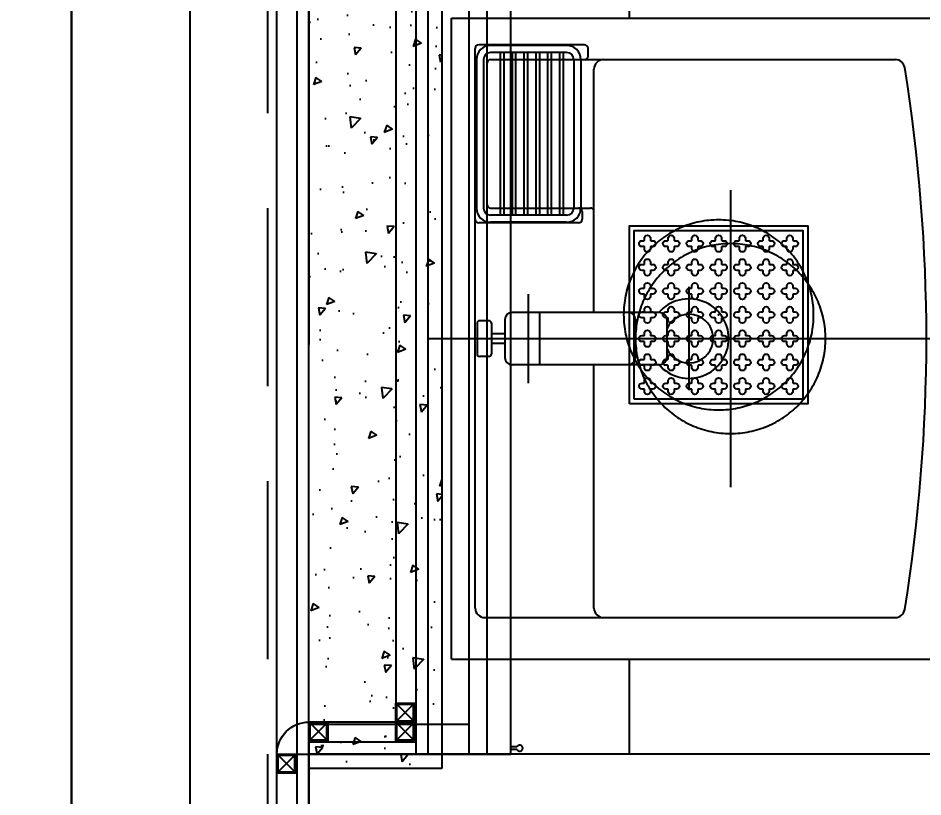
# Model space of a CAD drawing. Header units: millimetres. Extents: x 0 to 1390178, y 0 to 110113.
# Drawn here: x 720407 to 721169, y 42670 to 43326 of the extents above; entities that cross this region are included whole.
import ezdxf
from ezdxf.enums import TextEntityAlignment as Align
from ezdxf.lldxf.tags import DXFTag
from ezdxf.xclip import XClip

# ---------------------------------------------------------------- set-up
doc = ezdxf.new("R2018")
doc.units = ezdxf.units.MM
doc.header["$LTSCALE"] = 100
doc.header["$XCLIPFRAME"] = 0
for name, pattern in [('X - 단위세대 확장형$0$CEN', [62, 60, -1, 0, -1]), ('X - 단위세대 확장형$0$HID', [1.5, 1, -0.5]), ('X - 단위세대 확장형$0$HIDDEN2', [4.7625, 3.175, -1.5875]), ('X - 단위세대 확장형$0$X-55$0$HIDDEN2', [4.7625, 3.175, -1.5875]), ('X - 단위세대 확장형$0$X-84$0$HID', [2.3, 1.5, -0.8]), ('X - 평면도$0$CEN', [62, 60, -1, 0, -1])]:
    doc.linetypes.add(name, pattern=pattern)
for name, color, linetype in [('SYM', 7, 'Continuous'), ('X - SHEET$0$AA-BORD-TEXT', 3, 'Continuous'), ('X - 단위세대 확장형$0$0 TILE LINE & HATCH', 8, 'Continuous'), ('X - 단위세대 확장형$0$A-Drain', 8, 'Continuous'), ('X - 단위세대 확장형$0$A-ETC', 7, 'Continuous'), ('X - 단위세대 확장형$0$A-FIN', 8, 'Continuous'), ('X - 단위세대 확장형$0$A-HAT', 253, 'Continuous'), ('X - 단위세대 확장형$0$A-TILE', 253, 'Continuous'), ('X - 단위세대 확장형$0$AA-WAXM-CONC', 2, 'Continuous'), ('X - 단위세대 확장형$0$AA-XXXX-CNTL', 1, 'X - 단위세대 확장형$0$CEN'), ('X - 단위세대 확장형$0$AA-XXXX-PAT1', 9, 'Continuous'), ('X - 단위세대 확장형$0$iP-FUR-BATH', 124, 'Continuous'), ('X - 단위세대 확장형$0$TILE LINE & HATCH', 252, 'Continuous'), ('X - 단위세대 확장형$0$TOIL', 4, 'Continuous'), ('X - 단위세대 확장형$0$UBR WALL', 4, 'Continuous'), ('X - 단위세대 확장형$0$UBR-TILE LINE & HATCH', 252, 'Continuous'), ('X - 단위세대 확장형$0$UBR내부자재', 6, 'Continuous'), ('X - 평면도$0$AA-XXXX-CNTL', 1, 'X - 평면도$0$CEN')]:
    doc.layers.add(name, color=color, linetype=linetype)
doc.layers.add('X - 단위세대 확장형$0$A-MC', color=171, linetype='Continuous', plot=False)
doc.styles.get("Standard").update_dxf_attribs({"font": 'Dotum.ttf'})
doc.styles.add('X - SHEET$0$HAUD01', font='Dotum.ttf')
tags = doc.linetypes.add('X - 단위세대 확장형$0$X-55$0$DASHDOT', pattern=[70, 31, -13, 13, -13]).pattern_tags.tags
tags[10:11] = [DXFTag(74, 4), DXFTag(75, 0), DXFTag(340, '0'), DXFTag(46, 0.0), DXFTag(50, 0.0), DXFTag(44, 0.0), DXFTag(45, 0.0)]
tags[8:9] = [DXFTag(74, 4), DXFTag(75, 0), DXFTag(340, '0'), DXFTag(46, 0.0), DXFTag(50, 0.0), DXFTag(44, 0.0), DXFTag(45, 0.0)]
tags[6:7] = [DXFTag(74, 4), DXFTag(75, 0), DXFTag(340, '0'), DXFTag(46, 0.0), DXFTag(50, 0.0), DXFTag(44, 0.0), DXFTag(45, 0.0)]
tags[4:5] = [DXFTag(74, 4), DXFTag(75, 0), DXFTag(340, '0'), DXFTag(46, 0.0), DXFTag(50, 0.0), DXFTag(44, 0.0), DXFTag(45, 0.0)]

# ---------------------------------------------------------------- blocks, each defined once
blk = doc.blocks.new('X - SHEET$0$HAUDsheetV')
at = {"layer": 'X - SHEET$0$AA-BORD-TEXT', "color": 3, "style": 'X - SHEET$0$HAUD01'}
for tag, p in [('PJCode', (786, 567.9351)), ('작성자', (786.1117, 194.8244)), ('검토자', (786.1117, 181.8244)), ('최종검토자', (786.1117, 168.8244)), ('승인자', (786.1117, 155.8244)), ('일자', (786.8317, 144.0176)), ('개정번호', (812, 65.92))]:
    blk.add_attdef(tag, text='', height=3, dxfattribs=at).set_placement(p, align=Align.MIDDLE_CENTER)
at = {"layer": 'X - SHEET$0$AA-BORD-TEXT', "color": 3, "lineweight": 30, "flags": 104}
blk.add_attdef('PJTitle', text='', height=4, dxfattribs=at).set_placement((787.2483, 536.6215), align=Align.MIDDLE_CENTER)
blk = doc.blocks.new('X - SHEET')
ref = blk.add_blockref('X - SHEET$0$HAUDsheetV', (-100, 0), dxfattribs=dict(xscale=100, yscale=100, zscale=100))
lines = blk.add_mtext('중랑구 상봉동 116-49번지 일원 2030 청년주택 \\P신축공사', dxfattribs={"layer": 'X - SHEET$0$AA-BORD-TEXT', "color": 3, "insert": (78624.83, 53662.15), "char_height": 5056.5166, "attachment_point": 1})
ref.add_attrib('PJTitle', '', (78624.83, 53662.15), dxfattribs={"flags": 104}).embed_mtext(lines)
blk = doc.blocks.new('X - 단위세대 확장형$0$A$C49536B45')
at = {"layer": 'X - 단위세대 확장형$0$A-Drain', "color": 252, "linetype": 'X - 단위세대 확장형$0$X-55$0$HIDDEN2', "ltscale": 10}
for p, q in [((0, 125), (0, -125)), ((-125, 0), (125, 0))]:
    blk.add_line(p, q, dxfattribs=at)
blk.add_circle((0, 0), 80, dxfattribs=at)
blk = doc.blocks.new('X - 단위세대 확장형$0$X-55$0$L-206D')
at = {"layer": 'X - 단위세대 확장형$0$TOIL', "color": 1, "linetype": 'X - 단위세대 확장형$0$X-55$0$DASHDOT'}
for p, q in [((5314.36, 17755.99), (5314.36, 17280.99)), ((5276.86, 17670.99), (5351.86, 17670.99)), ((5357.86, 17535.99), (5270.86, 17535.99))]:
    blk.add_line(p, q, dxfattribs=at)
at = {"layer": 'X - 단위세대 확장형$0$TOIL', "linetype": 'Continuous'}
for p, q in [((5044.36, 17735.99), (5044.36, 17332.65)), ((5044.36, 17735.99), (5584.36, 17735.99)), ((5584.36, 17735.99), (5584.36, 17332.65)), ((5087.36, 17715.99), (5558.86, 17715.99)), ((5327.36, 17714.42), (5301.36, 17714.42)), ((5411.86, 17628.99), (5411.86, 17712.99)), ((5549.36, 17714.99), (5424.36, 17714.99)), ((5561.86, 17623.99), (5561.86, 17712.99)), ((5079.36, 17707.99), (5079.36, 17607.99)), ((5327.36, 17702.42), (5301.36, 17702.42)), ((5310.36, 17690.99), (5310.36, 17702.42)), ((5318.36, 17690.99), (5318.36, 17702.42)), ((5412.36, 17638.99), (5412.36, 17702.99)), ((5418.36, 17638.99), (5418.36, 17702.99)), ((5549.36, 17708.99), (5424.36, 17708.99)), ((5424.36, 17702.99), (5424.36, 17618.99)), ((5427.36, 17705.99), (5546.36, 17705.99)), ((5549.36, 17702.99), (5549.36, 17607.99)), ((5555.36, 17638.99), (5555.36, 17702.99)), ((5561.36, 17638.99), (5561.36, 17702.99)), ((5330.36, 17690.99), (5298.36, 17690.99)), ((5292.36, 17586.99), (5292.36, 17684.99)), ((5336.36, 17586.99), (5336.36, 17684.99)), ((5336.36, 17661.8), (5292.36, 17661.8)), ((5421.36, 17625.99), (5414.86, 17625.99)), ((5549.36, 17632.99), (5424.36, 17632.99)), ((5549.36, 17626.99), (5424.36, 17626.99)), ((5552.36, 17620.99), (5558.86, 17620.99)), ((5087.36, 17615.99), (5292.36, 17615.99)), ((5336.36, 17615.99), (5541.36, 17615.99)), ((5079.36, 17607.99), (5079.36, 17362.16)), ((5549.36, 17607.99), (5549.36, 17362.16)), ((5292.36, 17560.75), (5292.36, 17586.99)), ((5330.36, 17580.99), (5298.36, 17580.99)), ((5336.36, 17560.75), (5336.36, 17586.99)), ((5330.36, 17554.75), (5298.36, 17554.75))]:
    blk.add_line(p, q, dxfattribs=at)
at = {"layer": 'X - 단위세대 확장형$0$TOIL', "color": 130, "linetype": 'Continuous'}
for p, q in [((5555.36, 17694.99), (5418.36, 17694.99)), ((5555.36, 17691.99), (5418.36, 17691.99)), ((5555.36, 17684.99), (5418.36, 17684.99)), ((5555.36, 17681.99), (5418.36, 17681.99)), ((5555.36, 17674.99), (5418.36, 17674.99)), ((5555.36, 17671.99), (5418.36, 17671.99)), ((5555.36, 17664.99), (5418.36, 17664.99)), ((5555.36, 17661.99), (5418.36, 17661.99)), ((5555.36, 17654.99), (5418.36, 17654.99)), ((5555.36, 17651.99), (5418.36, 17651.99)), ((5555.36, 17644.99), (5418.36, 17644.99)), ((5555.36, 17641.99), (5418.36, 17641.99))]:
    blk.add_line(p, q, dxfattribs=at)
at = {"layer": 'X - 단위세대 확장형$0$TOIL', "linetype": 'Continuous'}
for centre, radius, start, end in [((5087.36, 17707.99), 8, 90, 180), ((5301.36, 17712.42), 2, 90, 180), ((5327.36, 17712.42), 2, 0, 90), ((5414.86, 17712.99), 3, 90, 180), ((5424.36, 17702.99), 12, 90, 180), ((5549.36, 17702.99), 12, 0, 90), ((5558.86, 17712.99), 3, 0, 90), ((5301.36, 17704.42), 2, 180, 270), ((5327.36, 17704.42), 2, 270, 0), ((5424.36, 17702.99), 6, 90, 180), ((5427.36, 17702.99), 3, 90, 179.99796), ((5546.36, 17702.99), 3, 0, 90), ((5549.36, 17702.99), 6, 0, 90), ((5298.36, 17684.99), 6, 90, 180), ((5330.36, 17684.99), 6, 0, 90), ((5424.36, 17638.99), 12, 180, 270), ((5424.36, 17638.99), 6, 180, 270), ((5549.36, 17638.99), 6, 270, 0), ((5549.36, 17638.99), 12, 270, 0), ((5414.86, 17628.99), 3, 180.00204, 270), ((5421.36, 17628.99), 3, 270, 0), ((5421.36, 17618.99), 3, 270, 0), ((5552.36, 17623.99), 3, 180, 270), ((5558.86, 17623.99), 3, 270, 0), ((5087.36, 17607.99), 8, 90, 180), ((5541.36, 17607.99), 8, 0, 90), ((5298.36, 17586.99), 6, 180, 270), ((5330.36, 17586.99), 6, 270, 0), ((5314.36, 17535.99), 33.5, 131.04986, 48.95001), ((5298.36, 17560.75), 6, 180, 270), ((5330.36, 17560.75), 6, 270, 0), ((5314.36, 17535.99), 20.5, 113.78962, 66.21038), ((5087.36, 17362.16), 8, 180, 260.85002), ((5541.36, 17362.16), 8, 279.14998, 0), ((5314.36, 18771.49), 1435.5, 260.85002, 279.14998), ((5052.36, 17332.65), 8, 180, 259.68002), ((5576.36, 17332.65), 8, 280.31998, 0), ((5314.36, 18771.49), 1470.5, 259.68002, 280.31998)]:
    blk.add_arc(centre, radius, start, end, dxfattribs=at)
for points in [[(5299.36, 17704.42), (5299.36, 17708.42), (5299.36, 17712.42)], [(5329.36, 17704.42), (5329.36, 17708.42), (5329.36, 17712.42)]]:
    blk.add_open_spline(points, degree=2, dxfattribs=at)
at = {"xscale": -1}
blk.add_blockref('X - 단위세대 확장형$0$A$C49536B45', (5314.36, 17500.99), dxfattribs=at)
blk = doc.blocks.new('X - 단위세대 확장형$0$A$Ca2bdc012')
at = {"layer": 'X - 단위세대 확장형$0$iP-FUR-BATH'}
h = blk.add_hatch(dxfattribs=at)
h.set_pattern_fill('AR-CONC', color=8, scale=10, angle=90.01072)
h.set_pattern_definition([(140.010725, (144533.43, -40894.27), (6.261787, 71.727192), [7.5, -82.5]), (85.010725, (144533.43, -40894.27), (-75.216615, -13.889213), [6, -66]), (190.46217, (144533.95, -40888.294), (-68.954827, 57.83798), [6.37402, -70.11421]), (136.194925, (144513.43, -40894.275), (16.53195, 106.72723), [11.25, -123.75]), (186.64636, (144514.81, -40885.38), (-97.429354, 93.44796), [9.561034, -105.171376]), (81.19489, (144513.43, -40894.28), (-97.42935, 93.44796), [9, -99]), (111.010725, (144518.43, -40884.275), (40.250715, 59.69824), [7.5, -82.5]), (56.010725, (144518.43, -40884.275), (-72.519558, 24.31796), [6, -66]), (161.46217, (144521.78, -40879.3), (-32.268842, 84.0162), [6.37402, -70.11421]), (127.510725, (144533.43, -40894.272), (-33.2896124, 1.2097543), [0, -65.2, 0, -67, 0, -66.25]), (97.510725, (144533.43, -40894.27), (-39.446095, 26.2995706), [0, -38.2, 0, -63.7, 0, -25.25]), (57.510725, (144533.435, -40916.572), (2.245495, 53.382665), [0, -25, 0, -78, 0, -103.5]), (47.510725, (144533.437, -40926.57), (-10.021414, 58.316742), [0, -32.5, 0, -51.8, 0, -73.5])])
h.paths.add_polyline_path([(1357, 0), (1357, 112), (0, 112), (0, 0)])
at = {"layer": 'X - 단위세대 확장형$0$UBR WALL'}
blk.add_lwpolyline([(0, 0), (0, 112), (1357, 112), (1357, 0)], close=True, dxfattribs=at)
blk = doc.blocks.new('X - 단위세대 확장형$0$A$Ce1c72916')
at = {"layer": 'X - 단위세대 확장형$0$0 TILE LINE & HATCH'}
for p, q in [((126, 731), (126, 717)), ((26, 704), (26, 690)), ((99, 704), (99, 690)), ((26, 688), (26, 674)), ((26, 44), (26, 58)), ((26, 28), (26, 42)), ((99, 28), (99, 42)), ((126, 1), (126, 15))]:
    blk.add_line(p, q, dxfattribs=at)
at = {"layer": 'X - 단위세대 확장형$0$0 TILE LINE & HATCH', "elevation": 0}
for points in [[(127, 716), (111, 716), (111, 732), (127, 732)], [(27, 689), (11, 689), (11, 705), (27, 705)], [(100, 689), (84, 689), (84, 705), (100, 705)], [(27, 673), (11, 673), (11, 689), (27, 689)], [(27, 59), (11, 59), (11, 43), (27, 43)], [(27, 43), (11, 43), (11, 27), (27, 27)], [(100, 43), (84, 43), (84, 27), (100, 27)], [(127, 16), (111, 16), (111, 0), (127, 0)]]:
    blk.add_lwpolyline(points, close=True, dxfattribs=at)
for points in [[(112, 731), (112, 717), (126, 731), (112, 731), (126, 717), (112, 717)], [(0, 716), (0, 16)], [(0, 716), (100, 716)], [(10, 716), (10, 16)], [(127, 716), (100, 716), (100, 689)], [(100, 706), (100, 716)], [(10, 706), (100, 706)], [(12, 704), (12, 690), (26, 704), (12, 704), (26, 690), (12, 690)], [(85, 704), (85, 690), (99, 704), (85, 704), (99, 690), (85, 690)], [(12, 688), (12, 674), (26, 688), (12, 688), (26, 674), (12, 674)], [(27, 689), (27, 29.5)], [(27, 689), (100, 689)], [(12, 44), (12, 58), (26, 44), (12, 44), (26, 58), (12, 58)], [(12, 28), (12, 42), (26, 28), (12, 28), (26, 42), (12, 42)], [(27, 43), (100, 43)], [(85, 28), (85, 42), (99, 28), (85, 28), (99, 42), (85, 42)], [(127, 16), (100, 16), (100, 43)], [(10, 26), (100, 26)], [(100, 26), (100, 16)], [(0, 16), (100, 16)], [(112, 1), (112, 15), (126, 1), (112, 1), (126, 15), (112, 15)]]:
    blk.add_lwpolyline(points, dxfattribs=at)
at = {"layer": 'X - 단위세대 확장형$0$0 TILE LINE & HATCH'}
for centre, start, end in [((100, 716), 270, 0), ((100, 16), 0, 90)]:
    blk.add_arc(centre, 27, start, end, dxfattribs=at)
blk = doc.blocks.new('X - 단위세대 확장형$0$A$C702334c2')
at = {"layer": 'X - 단위세대 확장형$0$UBR내부자재', "color": 8, "linetype": 'X - 단위세대 확장형$0$HID', "ltscale": 10}
for points in [[(0, 50), (1345, 50), (1345, 200), (0, 200), (0, 50)], [(25, 65), (25, 200)], [(1320, 65), (1320, 200)], [(0, 65), (0, 30), (1345, 30), (1345, 10), (672.5, 10), (672.5, 50)], [(0, 65), (1345, 65)], [(4, 24.79), (4, 30)], [(6, 24.79), (6, 30)], [(1339, 4.79), (1339, 10)], [(1341, 4.79), (1341, 10)]]:
    blk.add_lwpolyline(points, dxfattribs=at)
for centre in [(5, 22.5), (1340, 2.5)]:
    blk.add_arc(centre, 2.5, 113.57818, 66.42182, dxfattribs=at)
blk = doc.blocks.new('X - 단위세대 확장형$0$육가')
at = {"layer": 'X - 단위세대 확장형$0$AA-XXXX-PAT1'}
for points in [[(858.31, 222.5), (1008.31, 222.5), (1008.31, 372.5), (858.31, 372.5)], [(862.31, 226.5), (1004.31, 226.5), (1004.31, 368.5), (862.31, 368.5)]]:
    blk.add_lwpolyline(points, close=True, dxfattribs=at)
for points in [[(868.81, 355), (870.31, 355, -0.414214), (870.81, 354.5), (870.81, 353, 1), (875.81, 353), (875.81, 354.5, -0.414214), (876.31, 355), (877.81, 355, 1), (877.81, 360), (876.31, 360, -0.414214), (875.81, 360.5), (875.81, 362, 1), (870.81, 362), (870.81, 360.5, -0.414214), (870.31, 360), (868.81, 360, 1)], [(888.81, 355), (890.31, 355, -0.414214), (890.81, 354.5), (890.81, 353, 1), (895.81, 353), (895.81, 354.5, -0.414214), (896.31, 355), (897.81, 355, 1), (897.81, 360), (896.31, 360, -0.414214), (895.81, 360.5), (895.81, 362, 1), (890.81, 362), (890.81, 360.5, -0.414214), (890.31, 360), (888.81, 360, 1)], [(908.81, 355), (910.31, 355, -0.414214), (910.81, 354.5), (910.81, 353, 1), (915.81, 353), (915.81, 354.5, -0.414214), (916.31, 355), (917.81, 355, 1), (917.81, 360), (916.31, 360, -0.414214), (915.81, 360.5), (915.81, 362, 1), (910.81, 362), (910.81, 360.5, -0.414214), (910.31, 360), (908.81, 360, 1)], [(928.81, 355), (930.31, 355, -0.414214), (930.81, 354.5), (930.81, 353, 1), (935.81, 353), (935.81, 354.5, -0.414214), (936.31, 355), (937.81, 355, 1), (937.81, 360), (936.31, 360, -0.414214), (935.81, 360.5), (935.81, 362, 1), (930.81, 362), (930.81, 360.5, -0.414214), (930.31, 360), (928.81, 360, 1)], [(948.81, 355), (950.31, 355, -0.414214), (950.81, 354.5), (950.81, 353, 1), (955.81, 353), (955.81, 354.5, -0.414214), (956.31, 355), (957.81, 355, 1), (957.81, 360), (956.31, 360, -0.414214), (955.81, 360.5), (955.81, 362, 1), (950.81, 362), (950.81, 360.5, -0.414214), (950.31, 360), (948.81, 360, 1)], [(968.81, 355), (970.31, 355, -0.414214), (970.81, 354.5), (970.81, 353, 1), (975.81, 353), (975.81, 354.5, -0.414214), (976.31, 355), (977.81, 355, 1), (977.81, 360), (976.31, 360, -0.414214), (975.81, 360.5), (975.81, 362, 1), (970.81, 362), (970.81, 360.5, -0.414214), (970.31, 360), (968.81, 360, 1)], [(988.81, 355), (990.31, 355, -0.414214), (990.81, 354.5), (990.81, 353, 1), (995.81, 353), (995.81, 354.5, -0.414214), (996.31, 355), (997.81, 355, 1), (997.81, 360), (996.31, 360, -0.414214), (995.81, 360.5), (995.81, 362, 1), (990.81, 362), (990.81, 360.5, -0.414214), (990.31, 360), (988.81, 360, 1)], [(868.81, 335), (870.31, 335, -0.414214), (870.81, 334.5), (870.81, 333, 1), (875.81, 333), (875.81, 334.5, -0.414214), (876.31, 335), (877.81, 335, 1), (877.81, 340), (876.31, 340, -0.414214), (875.81, 340.5), (875.81, 342, 1), (870.81, 342), (870.81, 340.5, -0.414214), (870.31, 340), (868.81, 340, 1)], [(888.81, 335), (890.31, 335, -0.414214), (890.81, 334.5), (890.81, 333, 1), (895.81, 333), (895.81, 334.5, -0.414214), (896.31, 335), (897.81, 335, 1), (897.81, 340), (896.31, 340, -0.414214), (895.81, 340.5), (895.81, 342, 1), (890.81, 342), (890.81, 340.5, -0.414214), (890.31, 340), (888.81, 340, 1)], [(908.81, 335), (910.31, 335, -0.414214), (910.81, 334.5), (910.81, 333, 1), (915.81, 333), (915.81, 334.5, -0.414214), (916.31, 335), (917.81, 335, 1), (917.81, 340), (916.31, 340, -0.414214), (915.81, 340.5), (915.81, 342, 1), (910.81, 342), (910.81, 340.5, -0.414214), (910.31, 340), (908.81, 340, 1)], [(928.81, 335), (930.31, 335, -0.414214), (930.81, 334.5), (930.81, 333, 1), (935.81, 333), (935.81, 334.5, -0.414214), (936.31, 335), (937.81, 335, 1), (937.81, 340), (936.31, 340, -0.414214), (935.81, 340.5), (935.81, 342, 1), (930.81, 342), (930.81, 340.5, -0.414214), (930.31, 340), (928.81, 340, 1)], [(948.81, 335), (950.31, 335, -0.414214), (950.81, 334.5), (950.81, 333, 1), (955.81, 333), (955.81, 334.5, -0.414214), (956.31, 335), (957.81, 335, 1), (957.81, 340), (956.31, 340, -0.414214), (955.81, 340.5), (955.81, 342, 1), (950.81, 342), (950.81, 340.5, -0.414214), (950.31, 340), (948.81, 340, 1)], [(968.81, 335), (970.31, 335, -0.414214), (970.81, 334.5), (970.81, 333, 1), (975.81, 333), (975.81, 334.5, -0.414214), (976.31, 335), (977.81, 335, 1), (977.81, 340), (976.31, 340, -0.414214), (975.81, 340.5), (975.81, 342, 1), (970.81, 342), (970.81, 340.5, -0.414214), (970.31, 340), (968.81, 340, 1)], [(988.81, 335), (990.31, 335, -0.414214), (990.81, 334.5), (990.81, 333, 1), (995.81, 333), (995.81, 334.5, -0.414214), (996.31, 335), (997.81, 335, 1), (997.81, 340), (996.31, 340, -0.414214), (995.81, 340.5), (995.81, 342, 1), (990.81, 342), (990.81, 340.5, -0.414214), (990.31, 340), (988.81, 340, 1)], [(868.81, 315), (870.31, 315, -0.414214), (870.81, 314.5), (870.81, 313, 1), (875.81, 313), (875.81, 314.5, -0.414214), (876.31, 315), (877.81, 315, 1), (877.81, 320), (876.31, 320, -0.414214), (875.81, 320.5), (875.81, 322, 1), (870.81, 322), (870.81, 320.5, -0.414214), (870.31, 320), (868.81, 320, 1)], [(888.81, 315), (890.31, 315, -0.414214), (890.81, 314.5), (890.81, 313, 1), (895.81, 313), (895.81, 314.5, -0.414214), (896.31, 315), (897.81, 315, 1), (897.81, 320), (896.31, 320, -0.414214), (895.81, 320.5), (895.81, 322, 1), (890.81, 322), (890.81, 320.5, -0.414214), (890.31, 320), (888.81, 320, 1)], [(908.81, 315), (910.31, 315, -0.414214), (910.81, 314.5), (910.81, 313, 1), (915.81, 313), (915.81, 314.5, -0.414214), (916.31, 315), (917.81, 315, 1), (917.81, 320), (916.31, 320, -0.414214), (915.81, 320.5), (915.81, 322, 1), (910.81, 322), (910.81, 320.5, -0.414214), (910.31, 320), (908.81, 320, 1)], [(928.81, 315), (930.31, 315, -0.414214), (930.81, 314.5), (930.81, 313, 1), (935.81, 313), (935.81, 314.5, -0.414214), (936.31, 315), (937.81, 315, 1), (937.81, 320), (936.31, 320, -0.414214), (935.81, 320.5), (935.81, 322, 1), (930.81, 322), (930.81, 320.5, -0.414214), (930.31, 320), (928.81, 320, 1)], [(948.81, 315), (950.31, 315, -0.414214), (950.81, 314.5), (950.81, 313, 1), (955.81, 313), (955.81, 314.5, -0.414214), (956.31, 315), (957.81, 315, 1), (957.81, 320), (956.31, 320, -0.414214), (955.81, 320.5), (955.81, 322, 1), (950.81, 322), (950.81, 320.5, -0.414214), (950.31, 320), (948.81, 320, 1)], [(968.81, 315), (970.31, 315, -0.414214), (970.81, 314.5), (970.81, 313, 1), (975.81, 313), (975.81, 314.5, -0.414214), (976.31, 315), (977.81, 315, 1), (977.81, 320), (976.31, 320, -0.414214), (975.81, 320.5), (975.81, 322, 1), (970.81, 322), (970.81, 320.5, -0.414214), (970.31, 320), (968.81, 320, 1)], [(988.81, 315), (990.31, 315, -0.414214), (990.81, 314.5), (990.81, 313, 1), (995.81, 313), (995.81, 314.5, -0.414214), (996.31, 315), (997.81, 315, 1), (997.81, 320), (996.31, 320, -0.414214), (995.81, 320.5), (995.81, 322, 1), (990.81, 322), (990.81, 320.5, -0.414214), (990.31, 320), (988.81, 320, 1)], [(868.81, 295), (870.31, 295, -0.414214), (870.81, 294.5), (870.81, 293, 1), (875.81, 293), (875.81, 294.5, -0.414214), (876.31, 295), (877.81, 295, 1), (877.81, 300), (876.31, 300, -0.414214), (875.81, 300.5), (875.81, 302, 1), (870.81, 302), (870.81, 300.5, -0.414214), (870.31, 300), (868.81, 300, 1)], [(888.81, 295), (890.31, 295, -0.414214), (890.81, 294.5), (890.81, 293, 1), (895.81, 293), (895.81, 294.5, -0.414214), (896.31, 295), (897.81, 295, 1), (897.81, 300), (896.31, 300, -0.414214), (895.81, 300.5), (895.81, 302, 1), (890.81, 302), (890.81, 300.5, -0.414214), (890.31, 300), (888.81, 300, 1)], [(908.81, 295), (910.31, 295, -0.414214), (910.81, 294.5), (910.81, 293, 1), (915.81, 293), (915.81, 294.5, -0.414214), (916.31, 295), (917.81, 295, 1), (917.81, 300), (916.31, 300, -0.414214), (915.81, 300.5), (915.81, 302, 1), (910.81, 302), (910.81, 300.5, -0.414214), (910.31, 300), (908.81, 300, 1)], [(928.81, 295), (930.31, 295, -0.414214), (930.81, 294.5), (930.81, 293, 1), (935.81, 293), (935.81, 294.5, -0.414214), (936.31, 295), (937.81, 295, 1), (937.81, 300), (936.31, 300, -0.414214), (935.81, 300.5), (935.81, 302, 1), (930.81, 302), (930.81, 300.5, -0.414214), (930.31, 300), (928.81, 300, 1)], [(948.81, 295), (950.31, 295, -0.414214), (950.81, 294.5), (950.81, 293, 1), (955.81, 293), (955.81, 294.5, -0.414214), (956.31, 295), (957.81, 295, 1), (957.81, 300), (956.31, 300, -0.414214), (955.81, 300.5), (955.81, 302, 1), (950.81, 302), (950.81, 300.5, -0.414214), (950.31, 300), (948.81, 300, 1)], [(968.81, 295), (970.31, 295, -0.414214), (970.81, 294.5), (970.81, 293, 1), (975.81, 293), (975.81, 294.5, -0.414214), (976.31, 295), (977.81, 295, 1), (977.81, 300), (976.31, 300, -0.414214), (975.81, 300.5), (975.81, 302, 1), (970.81, 302), (970.81, 300.5, -0.414214), (970.31, 300), (968.81, 300, 1)], [(988.81, 295), (990.31, 295, -0.414214), (990.81, 294.5), (990.81, 293, 1), (995.81, 293), (995.81, 294.5, -0.414214), (996.31, 295), (997.81, 295, 1), (997.81, 300), (996.31, 300, -0.414214), (995.81, 300.5), (995.81, 302, 1), (990.81, 302), (990.81, 300.5, -0.414214), (990.31, 300), (988.81, 300, 1)], [(868.81, 275), (870.31, 275, -0.414214), (870.81, 274.5), (870.81, 273, 1), (875.81, 273), (875.81, 274.5, -0.414214), (876.31, 275), (877.81, 275, 1), (877.81, 280), (876.31, 280, -0.414214), (875.81, 280.5), (875.81, 282, 1), (870.81, 282), (870.81, 280.5, -0.414214), (870.31, 280), (868.81, 280, 1)], [(888.81, 275), (890.31, 275, -0.414214), (890.81, 274.5), (890.81, 273, 1), (895.81, 273), (895.81, 274.5, -0.414214), (896.31, 275), (897.81, 275, 1), (897.81, 280), (896.31, 280, -0.414214), (895.81, 280.5), (895.81, 282, 1), (890.81, 282), (890.81, 280.5, -0.414214), (890.31, 280), (888.81, 280, 1)], [(908.81, 275), (910.31, 275, -0.414214), (910.81, 274.5), (910.81, 273, 1), (915.81, 273), (915.81, 274.5, -0.414214), (916.31, 275), (917.81, 275, 1), (917.81, 280), (916.31, 280, -0.414214), (915.81, 280.5), (915.81, 282, 1), (910.81, 282), (910.81, 280.5, -0.414214), (910.31, 280), (908.81, 280, 1)], [(928.81, 275), (930.31, 275, -0.414214), (930.81, 274.5), (930.81, 273, 1), (935.81, 273), (935.81, 274.5, -0.414214), (936.31, 275), (937.81, 275, 1), (937.81, 280), (936.31, 280, -0.414214), (935.81, 280.5), (935.81, 282, 1), (930.81, 282), (930.81, 280.5, -0.414214), (930.31, 280), (928.81, 280, 1)], [(948.81, 275), (950.31, 275, -0.414214), (950.81, 274.5), (950.81, 273, 1), (955.81, 273), (955.81, 274.5, -0.414214), (956.31, 275), (957.81, 275, 1), (957.81, 280), (956.31, 280, -0.414214), (955.81, 280.5), (955.81, 282, 1), (950.81, 282), (950.81, 280.5, -0.414214), (950.31, 280), (948.81, 280, 1)], [(968.81, 275), (970.31, 275, -0.414214), (970.81, 274.5), (970.81, 273, 1), (975.81, 273), (975.81, 274.5, -0.414214), (976.31, 275), (977.81, 275, 1), (977.81, 280), (976.31, 280, -0.414214), (975.81, 280.5), (975.81, 282, 1), (970.81, 282), (970.81, 280.5, -0.414214), (970.31, 280), (968.81, 280, 1)], [(988.81, 275), (990.31, 275, -0.414214), (990.81, 274.5), (990.81, 273, 1), (995.81, 273), (995.81, 274.5, -0.414214), (996.31, 275), (997.81, 275, 1), (997.81, 280), (996.31, 280, -0.414214), (995.81, 280.5), (995.81, 282, 1), (990.81, 282), (990.81, 280.5, -0.414214), (990.31, 280), (988.81, 280, 1)], [(868.81, 255), (870.31, 255, -0.414214), (870.81, 254.5), (870.81, 253, 1), (875.81, 253), (875.81, 254.5, -0.414214), (876.31, 255), (877.81, 255, 1), (877.81, 260), (876.31, 260, -0.414214), (875.81, 260.5), (875.81, 262, 1), (870.81, 262), (870.81, 260.5, -0.414214), (870.31, 260), (868.81, 260, 1)], [(888.81, 255), (890.31, 255, -0.414214), (890.81, 254.5), (890.81, 253, 1), (895.81, 253), (895.81, 254.5, -0.414214), (896.31, 255), (897.81, 255, 1), (897.81, 260), (896.31, 260, -0.414214), (895.81, 260.5), (895.81, 262, 1), (890.81, 262), (890.81, 260.5, -0.414214), (890.31, 260), (888.81, 260, 1)], [(908.81, 255), (910.31, 255, -0.414214), (910.81, 254.5), (910.81, 253, 1), (915.81, 253), (915.81, 254.5, -0.414214), (916.31, 255), (917.81, 255, 1), (917.81, 260), (916.31, 260, -0.414214), (915.81, 260.5), (915.81, 262, 1), (910.81, 262), (910.81, 260.5, -0.414214), (910.31, 260), (908.81, 260, 1)], [(928.81, 255), (930.31, 255, -0.414214), (930.81, 254.5), (930.81, 253, 1), (935.81, 253), (935.81, 254.5, -0.414214), (936.31, 255), (937.81, 255, 1), (937.81, 260), (936.31, 260, -0.414214), (935.81, 260.5), (935.81, 262, 1), (930.81, 262), (930.81, 260.5, -0.414214), (930.31, 260), (928.81, 260, 1)], [(948.81, 255), (950.31, 255, -0.414214), (950.81, 254.5), (950.81, 253, 1), (955.81, 253), (955.81, 254.5, -0.414214), (956.31, 255), (957.81, 255, 1), (957.81, 260), (956.31, 260, -0.414214), (955.81, 260.5), (955.81, 262, 1), (950.81, 262), (950.81, 260.5, -0.414214), (950.31, 260), (948.81, 260, 1)], [(968.81, 255), (970.31, 255, -0.414214), (970.81, 254.5), (970.81, 253, 1), (975.81, 253), (975.81, 254.5, -0.414214), (976.31, 255), (977.81, 255, 1), (977.81, 260), (976.31, 260, -0.414214), (975.81, 260.5), (975.81, 262, 1), (970.81, 262), (970.81, 260.5, -0.414214), (970.31, 260), (968.81, 260, 1)], [(988.81, 255), (990.31, 255, -0.414214), (990.81, 254.5), (990.81, 253, 1), (995.81, 253), (995.81, 254.5, -0.414214), (996.31, 255), (997.81, 255, 1), (997.81, 260), (996.31, 260, -0.414214), (995.81, 260.5), (995.81, 262, 1), (990.81, 262), (990.81, 260.5, -0.414214), (990.31, 260), (988.81, 260, 1)], [(868.81, 235), (870.31, 235, -0.414214), (870.81, 234.5), (870.81, 233, 1), (875.81, 233), (875.81, 234.5, -0.414214), (876.31, 235), (877.81, 235, 1), (877.81, 240), (876.31, 240, -0.414214), (875.81, 240.5), (875.81, 242, 1), (870.81, 242), (870.81, 240.5, -0.414214), (870.31, 240), (868.81, 240, 1)], [(888.81, 235), (890.31, 235, -0.414214), (890.81, 234.5), (890.81, 233, 1), (895.81, 233), (895.81, 234.5, -0.414214), (896.31, 235), (897.81, 235, 1), (897.81, 240), (896.31, 240, -0.414214), (895.81, 240.5), (895.81, 242, 1), (890.81, 242), (890.81, 240.5, -0.414214), (890.31, 240), (888.81, 240, 1)], [(908.81, 235), (910.31, 235, -0.414214), (910.81, 234.5), (910.81, 233, 1), (915.81, 233), (915.81, 234.5, -0.414214), (916.31, 235), (917.81, 235, 1), (917.81, 240), (916.31, 240, -0.414214), (915.81, 240.5), (915.81, 242, 1), (910.81, 242), (910.81, 240.5, -0.414214), (910.31, 240), (908.81, 240, 1)], [(928.81, 235), (930.31, 235, -0.414214), (930.81, 234.5), (930.81, 233, 1), (935.81, 233), (935.81, 234.5, -0.414214), (936.31, 235), (937.81, 235, 1), (937.81, 240), (936.31, 240, -0.414214), (935.81, 240.5), (935.81, 242, 1), (930.81, 242), (930.81, 240.5, -0.414214), (930.31, 240), (928.81, 240, 1)], [(948.81, 235), (950.31, 235, -0.414214), (950.81, 234.5), (950.81, 233, 1), (955.81, 233), (955.81, 234.5, -0.414214), (956.31, 235), (957.81, 235, 1), (957.81, 240), (956.31, 240, -0.414214), (955.81, 240.5), (955.81, 242, 1), (950.81, 242), (950.81, 240.5, -0.414214), (950.31, 240), (948.81, 240, 1)], [(968.81, 235), (970.31, 235, -0.414214), (970.81, 234.5), (970.81, 233, 1), (975.81, 233), (975.81, 234.5, -0.414214), (976.31, 235), (977.81, 235, 1), (977.81, 240), (976.31, 240, -0.414214), (975.81, 240.5), (975.81, 242, 1), (970.81, 242), (970.81, 240.5, -0.414214), (970.31, 240), (968.81, 240, 1)], [(988.81, 235), (990.31, 235, -0.414214), (990.81, 234.5), (990.81, 233, 1), (995.81, 233), (995.81, 234.5, -0.414214), (996.31, 235), (997.81, 235, 1), (997.81, 240), (996.31, 240, -0.414214), (995.81, 240.5), (995.81, 242, 1), (990.81, 242), (990.81, 240.5, -0.414214), (990.31, 240), (988.81, 240, 1)]]:
    blk.add_lwpolyline(points, format="xyb", close=True, dxfattribs=at)
at = {"layer": 'X - 단위세대 확장형$0$AA-XXXX-PAT1', "color": 9, "linetype": 'X - 단위세대 확장형$0$HIDDEN2', "ltscale": 10}
blk.add_circle((933.31, 297.5), 80, dxfattribs=at)
at = {"layer": 'X - 단위세대 확장형$0$AA-XXXX-PAT1'}
blk.add_point((933.31, 297.5), dxfattribs=at)
blk = doc.blocks.new('X - 단위세대 확장형$0$A$C7F6E29D9')
at = {"layer": 'X - 단위세대 확장형$0$A-ETC', "color": 8, "linetype": 'X - 단위세대 확장형$0$X-84$0$HID'}
blk.add_lwpolyline([(2120, 1520), (0, 1520), (0, 0), (2120, 0)], close=True, dxfattribs=at)
at = {"layer": 'X - 단위세대 확장형$0$A-ETC', "color": 8}
for points in [[(35, 1512), (2085, 1512)], [(35, 1495), (2085, 1495)]]:
    blk.add_lwpolyline(points, dxfattribs=at)
at = {"layer": 'X - 단위세대 확장형$0$A-FIN'}
blk.add_lwpolyline([(1335, 35), (35, 35), (35, 1485), (2085, 1485), (2085, 35)], dxfattribs=at)
at = {"layer": 'X - 단위세대 확장형$0$A-TILE'}
for p, q in [((740, 1215), (820, 1215)), ((1360, 1215), (1565.72, 1215))]:
    blk.add_line(p, q, dxfattribs=at)
at = {"layer": 'X - 단위세대 확장형$0$TOIL', "color": 6}
blk.add_lwpolyline([(35, 1485), (35, 35), (740, 35), (740, 1485)], close=True, dxfattribs=at)
blk.add_blockref('X - 단위세대 확장형$0$X-55$0$L-206D', (-4224.36, -16370.99))
at = {"layer": 'X - 단위세대 확장형$0$TILE LINE & HATCH', "xscale": -1, "rotation": 180}
blk.add_blockref('X - 단위세대 확장형$0$육가', (176.69, 1437.5), dxfattribs=at)
blk.add_blockref('X - 단위세대 확장형$0$A$Ca2bdc012', (728, 1373))
at = {"xscale": -1, "rotation": 270}
blk.add_blockref('X - 단위세대 확장형$0$A$Ce1c72916', (724, 1385), dxfattribs=at)
blk.add_blockref('X - 단위세대 확장형$0$A$C702334c2', (740, 1285))
blk = doc.blocks.new('X - 단위세대 확장형$0$20220221_84')
at = {"layer": 'X - 단위세대 확장형$0$AA-WAXM-CONC'}
blk.add_line((-8145, 11085), (-205, 11085), dxfattribs=at)
at = {"layer": 'X - 단위세대 확장형$0$AA-XXXX-CNTL'}
blk.add_line((-8465.14, 11185), (217.52, 11185), dxfattribs=at)
at = {"layer": 'X - 단위세대 확장형$0$A-HAT'}
blk.add_blockref('X - 단위세대 확장형$0$A$C7F6E29D9', (-6880, 9500), dxfattribs=at)
at = {"layer": 'X - 단위세대 확장형$0$A-MC'}
blk.add_line((-8465.14, 10985), (-4625, 10985), dxfattribs=at)
blk = doc.blocks.new('X - 단위세대 확장형$0$A$C11416124')
at = {"layer": 'X - 단위세대 확장형$0$AA-XXXX-CNTL'}
blk.add_line((3489.41, 988.91), (3489.41, 9671.32), dxfattribs=at)
blk = doc.blocks.new('X - 단위세대 확장형', base_point=(-475.36, -286.73))
at = {"rotation": 90}
blk.add_blockref('X - 단위세대 확장형$0$20220221_84', (78886.98, 64738.11), dxfattribs=at)
at = {"xscale": -1}
blk.add_blockref('X - 단위세대 확장형$0$A$C11416124', (71191.39, 55284.32), dxfattribs=at)
blk = doc.blocks.new('X - 평면도', base_point=(-475.36, -286.73))
at = {"layer": 'X - 평면도$0$AA-XXXX-CNTL'}
blk.add_line((1075701.98, 68689.63), (1075701.98, 56493.11), dxfattribs=at)

msp = doc.modelspace()

# ---------------------------------------------------------------- block references
at = {"layer": 'SYM'}
ref = msp.add_blockref('X - 단위세대 확장형', (652274.72, -16179.14), dxfattribs=at)
XClip(ref).set_block_clipping_path([(27286.2339647645, 22495.2025850526), (88213.6007378809, 68689.6277392105)])

# ---------------------------------------------------------------- next in the draw order: block references
ref = msp.add_blockref('X - 평면도', (-355725.28, -16179.14))
XClip(ref).set_block_clipping_path([(1027249.9161542748, 15892.4151621381), (1111249.9161542747, 75292.4151621381)])

# ---------------------------------------------------------------- next in the draw order: block references
msp.add_blockref('X - SHEET', (588000, 0))

doc.saveas('drawing.dxf')
